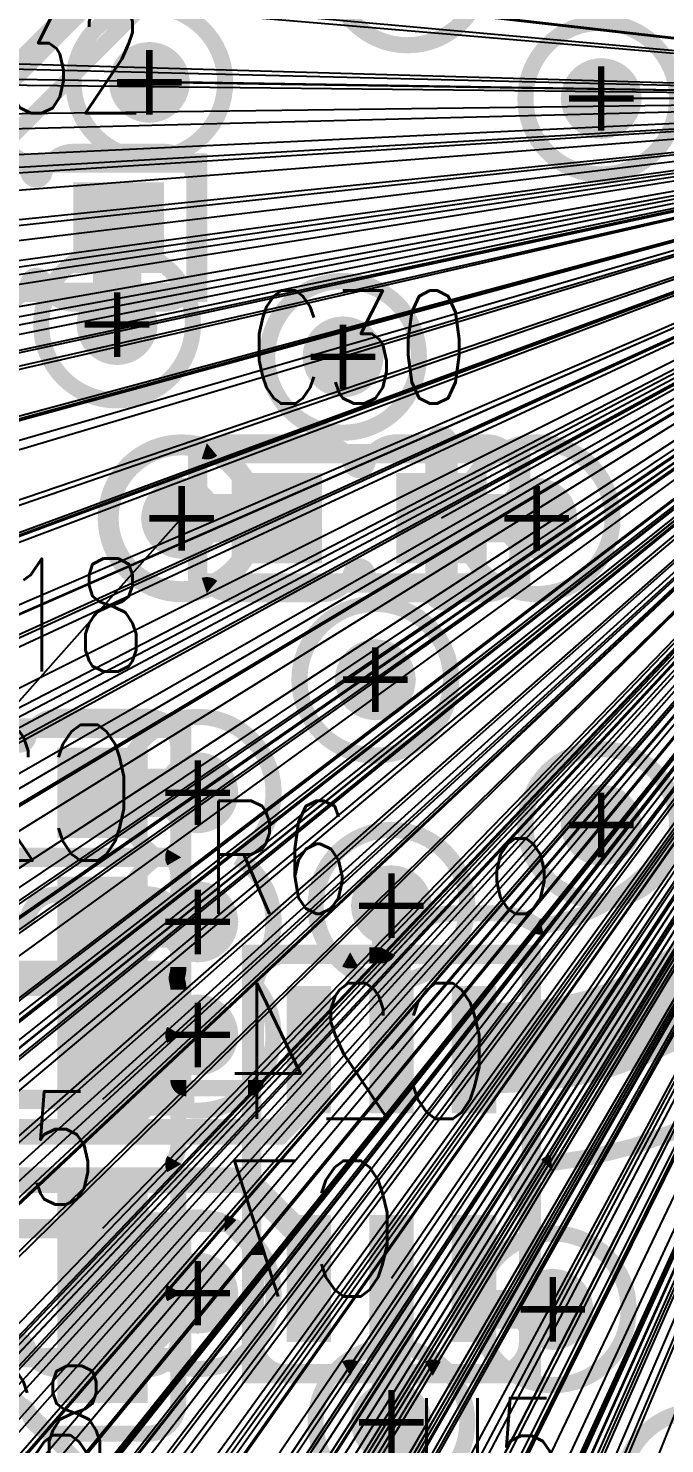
# Model space of a CAD drawing. Extents: x -1.33 to 3.2, y -3.63 to 2.02.
# Drawn here: x -0.0825 to 0.1147, y 1.2384 to 1.6768 of the extents above; entities that cross this region are included whole.
import ezdxf
from ezdxf.enums import TextEntityAlignment as Align

# ---------------------------------------------------------------- set-up
doc = ezdxf.new("R2010")
doc.units = 0
for name, pattern in [('SIG_0', [2, 1, 1]), ('SIG_2', [2, 1, 1]), ('SIG_48', [2, 1, 1]), ('SIG_49', [2, 1, 1]), ('SIG_52', [2, 1, 1]), ('SIG_64', [2, 1, 1])]:
    doc.linetypes.add(name, pattern=pattern)
for name, color, linetype in [('ATTRIBUTE_123', 255, 'CONTINUOUS'), ('DRIL_PLTE_THRU_01', 16, 'CONTINUOUS'), ('DRIL_PLTE_THRU_02', 106, 'CONTINUOUS'), ('DRIL_PLTE_THRU_03', 255, 'CONTINUOUS'), ('DRIL_PLTE_THRU_04', 176, 'CONTINUOUS'), ('DRIL_SYMBOL', 254, 'CONTINUOUS'), ('LINK_00', 254, 'CONTINUOUS'), ('PADS_BOT', 5, 'CONTINUOUS'), ('PADS_INNER', 1, 'CONTINUOUS'), ('PADS_TOP', 1, 'CONTINUOUS'), ('PART_NAME_123', 255, 'CONTINUOUS'), ('PART_NAME_124', 216, 'CONTINUOUS'), ('PART_TOP_2DLINE_123', 255, 'CONTINUOUS'), ('POUR_OUTLINE_04', 5, 'CONTINUOUS'), ('POUR_PADTHERM_01', 1, 'CONTINUOUS'), ('POUR_PADTHERM_04', 5, 'CONTINUOUS'), ('POUR_VIATHERM_01', 1, 'CONTINUOUS'), ('POUR_VIATHERM_02', 112, 'CONTINUOUS'), ('POUR_VIATHERM_03', 222, 'CONTINUOUS'), ('POUR_VIATHERM_04', 5, 'CONTINUOUS'), ('POUR_VOID_01', 1, 'CONTINUOUS'), ('POUR_VOID_02', 112, 'CONTINUOUS'), ('POUR_VOID_03', 222, 'CONTINUOUS'), ('POUR_VOID_04', 5, 'CONTINUOUS'), ('TRACE_01', 1, 'CONTINUOUS'), ('TRACE_04', 5, 'CONTINUOUS'), ('VIAPTS', 34, 'CONTINUOUS')]:
    doc.layers.add(name, color=color, linetype=linetype)
doc.styles.add('W0$005', font='simplex', dxfattribs={"width": 0.75})
doc.styles.add('W0$006', font='simplex', dxfattribs={"width": 0.75})

# ---------------------------------------------------------------- blocks, each defined once
blk = doc.blocks.new('POUR_VOID_704')
at = {"layer": 'POUR_VOID_01', "const_width": 0.005}
blk.add_lwpolyline([(-16.971, -16.271), (-16.971, -16.299, -0.414214), (-16.9805, -16.3085), (-17.0085, -16.3085, -0.331681), (-17.0176, -16.30171, 0.745359), (-17.0224, -16.30171, -0.205913), (-17.02721, -16.30748, 0.342483), (-17.02852, -16.31025, -1.474766), (-17.06887, -16.30368, 0.209821), (-17.06861, -16.30169, -0.071856), (-17.069, -16.299), (-17.069, -16.271, -0.414214), (-17.0595, -16.2615), (-17.0315, -16.2615, -0.331681), (-17.0224, -16.26829, 0.745359), (-17.0176, -16.26829, -0.331681), (-17.0085, -16.2615), (-16.9805, -16.2615, -0.414214)], format="xyb", close=True, dxfattribs=at)
blk = doc.blocks.new('POUR_VOID_702')
at = {"layer": 'POUR_VOID_01', "const_width": 0.005}
blk.add_lwpolyline([(-16.871, -16.361), (-16.871, -16.389, -0.414214), (-16.8805, -16.3985), (-16.9085, -16.3985, -0.331681), (-16.9176, -16.39171, 0.745359), (-16.9224, -16.39171, -0.331681), (-16.9315, -16.3985), (-16.9595, -16.3985, -0.175437), (-16.96558, -16.3963, 0.260532), (-16.96798, -16.39585, -1.391878), (-16.96798, -16.35415, 0.260532), (-16.96558, -16.3537, -0.175437), (-16.9595, -16.3515), (-16.9315, -16.3515, -0.331681), (-16.9224, -16.35829, 0.745359), (-16.9176, -16.35829, -0.331681), (-16.9085, -16.3515), (-16.8805, -16.3515, -0.414214)], format="xyb", close=True, dxfattribs=at)
blk = doc.blocks.new('POUR_VOID_695')
at = {"layer": 'POUR_VOID_01', "const_width": 0.005}
for points in [[(-16.7385, -16.44037, -0.380254), (-16.86039, -16.57472, 0.167196), (-16.86186, -16.57541, -0.102451), (-16.86956, -16.5803, 0.530681), (-16.87052, -16.58433, -0.187738), (-16.86802, -16.59075), (-16.86802, -16.63012, -0.414214), (-16.87752, -16.63962), (-16.8913, -16.63962, -0.129344), (-16.89597, -16.63839, 0.263089), (-16.89844, -16.63839, -0.129344), (-16.90311, -16.63962), (-16.91689, -16.63962, -0.129344), (-16.92156, -16.63839, 0.263089), (-16.92403, -16.63839, -0.129344), (-16.9287, -16.63962), (-16.94248, -16.63962, -0.414214), (-16.95198, -16.63012), (-16.95198, -16.60315, 0.198912), (-16.95271, -16.60138), (-16.95986, -16.59423, 0.198912), (-16.96163, -16.5935), (-16.97459, -16.5935, 0.546479), (-16.97686, -16.59704, -0.107853), (-16.976, -16.601), (-16.976, -16.629, -0.414214), (-16.9855, -16.6385), (-17.0135, -16.6385, -0.331681), (-17.0226, -16.63171, 0.745359), (-17.0274, -16.63171, -0.208676)], [(-17.03296, -16.64153), (-17.00545, -16.66904, -0.198912)], [(-17.0274, -16.44329, 0.745359), (-17.0226, -16.44329, -0.331681), (-17.0135, -16.4365), (-16.9855, -16.4365, -0.414214), (-16.976, -16.446), (-16.976, -16.474, -0.13165), (-16.97727, -16.47875, 0.267944), (-16.97727, -16.48125, -0.13165), (-16.976, -16.486), (-16.976, -16.514, -0.074126), (-16.97641, -16.51677, 0.149072), (-16.97641, -16.51823, -0.074126), (-16.976, -16.521), (-16.976, -16.549, 0.414214), (-16.9735, -16.5515), (-16.95448, -16.5515, 0.414214), (-16.95198, -16.549), (-16.95198, -16.51988, -0.414214), (-16.94248, -16.51038), (-16.9287, -16.51038, -0.129344), (-16.92403, -16.51161, 0.263089), (-16.92156, -16.51161, -0.129344), (-16.91689, -16.51038), (-16.91323, -16.51038, 0.274107), (-16.91104, -16.50908, -0.274105), (-16.8913, -16.49738), (-16.87752, -16.49738, -0.145971), (-16.86519, -16.50106, 0.193367), (-16.86337, -16.50142, 0.357593), (-16.8115, -16.43981, 0.003213)]]:
    blk.add_lwpolyline(points, format="xyb", dxfattribs=at)
blk = doc.blocks.new('POUR_OUTLINE_677')
for name in ['POUR_VOID_695', 'POUR_VOID_704', 'POUR_VOID_702']:
    blk.add_blockref(name, (0, 0))
blk = doc.blocks.new('POUR_VIATHERM_754')
at = {"layer": 'POUR_VIATHERM_01'}
for points in [[(-16.915, -16.4125), (-16.915, -16.4125)], [(-16.9275, -16.425), (-16.9275, -16.425)], [(-16.9025, -16.425), (-16.9025, -16.425)], [(-16.915, -16.4375), (-16.915, -16.4375)]]:
    blk.add_lwpolyline(points, dxfattribs=at)
blk = doc.blocks.new('POUR_VIATHERM_755')
at = {"layer": 'POUR_VIATHERM_01'}
for points in [[(-16.845, -16.4575), (-16.845, -16.4575)], [(-16.8575, -16.47), (-16.8575, -16.47)], [(-16.8325, -16.47), (-16.8325, -16.47)], [(-16.845, -16.4825), (-16.845, -16.4825)]]:
    blk.add_lwpolyline(points, dxfattribs=at)
blk = doc.blocks.new('POUR_VIATHERM_994')
at = {"layer": 'POUR_VIATHERM_01'}
for points in [[(-16.985, -16.2275), (-16.985, -16.2275)], [(-16.9975, -16.24), (-16.9975, -16.24)], [(-16.9725, -16.24), (-16.9725, -16.24)], [(-16.985, -16.2525), (-16.985, -16.2525)]]:
    blk.add_lwpolyline(points, dxfattribs=at)
blk = doc.blocks.new('POUR_VIATHERM_998')
at = {"layer": 'POUR_VIATHERM_01'}
for points in [[(-16.845, -16.2325), (-16.845, -16.2325)], [(-16.8575, -16.245), (-16.8575, -16.245)], [(-16.8325, -16.245), (-16.8325, -16.245)], [(-16.845, -16.2575), (-16.845, -16.2575)]]:
    blk.add_lwpolyline(points, dxfattribs=at)
blk = doc.blocks.new('POUR_VIATHERM_999')
at = {"layer": 'POUR_VIATHERM_01'}
for points in [[(-16.925, -16.3125), (-16.925, -16.3125)], [(-16.9375, -16.325), (-16.9375, -16.325)], [(-16.9125, -16.325), (-16.9125, -16.325)], [(-16.925, -16.3375), (-16.925, -16.3375)]]:
    blk.add_lwpolyline(points, dxfattribs=at)
blk = doc.blocks.new('POUR_PADTHERM_1077')
at = {"layer": 'POUR_PADTHERM_01', "const_width": 0.005}
for points in [[(-16.897, -16.3515), (-16.897, -16.361, 1), (-16.892, -16.361), (-16.892, -16.3515, 1), (-16.897, -16.3515)], [(-16.871, -16.3725), (-16.8945, -16.3725, 1), (-16.8945, -16.3775), (-16.871, -16.3775, 1), (-16.871, -16.3725)], [(-16.892, -16.3985), (-16.892, -16.389, 1), (-16.897, -16.389), (-16.897, -16.3985, 1), (-16.892, -16.3985)]]:
    blk.add_lwpolyline(points, format="xyb", dxfattribs=at)
blk = doc.blocks.new('POUR_VIATHERM_1078')
at = {"layer": 'POUR_VIATHERM_01'}
for points in [[(-16.865, -16.3625), (-16.865, -16.3625)], [(-16.8525, -16.375), (-16.8525, -16.375)], [(-16.865, -16.3875), (-16.865, -16.3875)]]:
    blk.add_lwpolyline(points, dxfattribs=at)
blk = doc.blocks.new('POUR_VIATHERM_1082')
at = {"layer": 'POUR_VIATHERM_01'}
for points in [[(-16.97, -16.4475), (-16.97, -16.4475)], [(-16.9575, -16.46), (-16.9575, -16.46)], [(-16.97, -16.4725), (-16.97, -16.4725)]]:
    blk.add_lwpolyline(points, dxfattribs=at)
blk = doc.blocks.new('POUR_VIATHERM_1084')
at = {"layer": 'POUR_VIATHERM_01'}
for points in [[(-16.97, -16.6025), (-16.97, -16.6025)], [(-16.9575, -16.615), (-16.9575, -16.615)], [(-16.97, -16.6275), (-16.97, -16.6275)]]:
    blk.add_lwpolyline(points, dxfattribs=at)
blk = doc.blocks.new('POUR_VIATHERM_1085')
at = {"layer": 'POUR_VIATHERM_01'}
for points in [[(-16.97, -16.4875), (-16.97, -16.4875)], [(-16.9575, -16.5), (-16.9575, -16.5)], [(-16.97, -16.5125), (-16.97, -16.5125)]]:
    blk.add_lwpolyline(points, dxfattribs=at)
blk = doc.blocks.new('POUR_VIATHERM_1086')
at = {"layer": 'POUR_VIATHERM_01'}
for points in [[(-16.97, -16.5225), (-16.97, -16.5225)], [(-16.9575, -16.535), (-16.9575, -16.535)], [(-16.97, -16.5475), (-16.97, -16.5475)]]:
    blk.add_lwpolyline(points, dxfattribs=at)
blk = doc.blocks.new('POUR_VIATHERM_1089')
at = {"layer": 'POUR_VIATHERM_01'}
for points in [[(-16.86, -16.6075), (-16.86, -16.6075)], [(-16.8475, -16.62), (-16.8475, -16.62)], [(-16.86, -16.6325), (-16.86, -16.6325)]]:
    blk.add_lwpolyline(points, dxfattribs=at)
blk = doc.blocks.new('POUR_PADTHERM_1090')
at = {"layer": 'POUR_PADTHERM_01', "const_width": 0.005}
blk.add_lwpolyline([(-16.9075, -16.63962), (-16.9075, -16.62323, 1), (-16.9125, -16.62323), (-16.9125, -16.63962, 1), (-16.9075, -16.63962)], format="xyb", dxfattribs=at)
blk = doc.blocks.new('POUR_VIATHERM_1091')
at = {"layer": 'POUR_VIATHERM_01'}
for points in [[(-16.91, -16.6425), (-16.91, -16.6425)], [(-16.9225, -16.655), (-16.9225, -16.655)], [(-16.8975, -16.655), (-16.8975, -16.655)], [(-16.91, -16.6675), (-16.91, -16.6675)]]:
    blk.add_lwpolyline(points, dxfattribs=at)
blk = doc.blocks.new('POUR_PADTHERM_1092')
at = {"layer": 'POUR_PADTHERM_01', "const_width": 0.005}
blk.add_lwpolyline([(-16.9125, -16.51038), (-16.9125, -16.52677, 1), (-16.9075, -16.52677), (-16.9075, -16.51038, 1), (-16.9125, -16.51038)], format="xyb", dxfattribs=at)
blk = doc.blocks.new('POUR_VIATHERM_1093')
at = {"layer": 'POUR_VIATHERM_01'}
for points in [[(-16.91, -16.4825), (-16.91, -16.4825)], [(-16.9225, -16.495), (-16.9225, -16.495)], [(-16.8975, -16.495), (-16.8975, -16.495)], [(-16.91, -16.5075), (-16.91, -16.5075)]]:
    blk.add_lwpolyline(points, dxfattribs=at)
blk = doc.blocks.new('POUR_VIATHERM_1097')
at = {"layer": 'POUR_VIATHERM_01'}
for points in [[(-17.0075, -16.315), (-17.0075, -16.315)], [(-16.9825, -16.315), (-16.9825, -16.315)], [(-16.995, -16.3275), (-16.995, -16.3275)]]:
    blk.add_lwpolyline(points, dxfattribs=at)
blk = doc.blocks.new('POUR_HEADER_0')
for name in ['POUR_OUTLINE_677', 'POUR_VIATHERM_994', 'POUR_VIATHERM_998', 'POUR_VIATHERM_1097', 'POUR_VIATHERM_999', 'POUR_PADTHERM_1077', 'POUR_VIATHERM_1078', 'POUR_VIATHERM_754', 'POUR_VIATHERM_1082', 'POUR_VIATHERM_755', 'POUR_VIATHERM_1093', 'POUR_VIATHERM_1085', 'POUR_PADTHERM_1092', 'POUR_VIATHERM_1086', 'POUR_VIATHERM_1084', 'POUR_VIATHERM_1089', 'POUR_PADTHERM_1090', 'POUR_VIATHERM_1091']:
    blk.add_blockref(name, (18, 18))
blk = doc.blocks.new('POUR_OUTLINE_60')
at = {"layer": 'POUR_OUTLINE_04', "const_width": 0.005}
blk.add_lwpolyline([(-17.02186, -16.18777, 0.668179), (-17.02363, -16.1835), (-17.04837, -16.1835, 0.198912), (-17.05014, -16.18423), (-17.19045, -16.32455, -0.198912), (-17.2, -16.3285), (-17.30337, -16.3285, 0.198912), (-17.30514, -16.32923), (-17.39814, -16.42223, 0.668179), (-17.39637, -16.4265), (-17.26163, -16.4265, 0.198912), (-17.25986, -16.42577)], format="xyb", close=True, dxfattribs=at)
blk = doc.blocks.new('POUR_VOID_28')
at = {"layer": 'POUR_VOID_04', "const_width": 0.005}
blk.add_lwpolyline([(-16.997, -16.375, 1), (-16.953, -16.375, 1)], format="xyb", close=True, dxfattribs=at)
blk = doc.blocks.new('POUR_VOID_27')
at = {"layer": 'POUR_VOID_04', "const_width": 0.005}
blk.add_lwpolyline([(-16.976, -16.501), (-16.976, -16.529, -0.13165), (-16.97727, -16.53375, 0.267944), (-16.97727, -16.53625, -0.13165), (-16.976, -16.541), (-16.976, -16.569, -0.13165), (-16.97727, -16.57375, 0.267944), (-16.97727, -16.57625, -0.13165), (-16.976, -16.581), (-16.976, -16.609, -0.13165), (-16.97727, -16.61375, 0.267944), (-16.97727, -16.61625, -0.13165), (-16.976, -16.621), (-16.976, -16.649, -0.414214), (-16.9855, -16.6585), (-17.0135, -16.6585, -0.331681), (-17.0226, -16.65171, 0.745359), (-17.0274, -16.65171, -0.331681), (-17.0365, -16.6585), (-17.0645, -16.6585, -0.414214), (-17.074, -16.649), (-17.074, -16.64608, 0.198912), (-17.07473, -16.64431), (-17.08138, -16.63766, 0.218659), (-17.08334, -16.63694, -1.078704), (-17.08334, -16.59306, 0.218659), (-17.08138, -16.59234), (-17.07473, -16.58569, 0.198912), (-17.074, -16.58392), (-17.074, -16.581, -0.13165), (-17.07273, -16.57625, 0.267944), (-17.07273, -16.57375, -0.13165), (-17.074, -16.569), (-17.074, -16.56108, 0.198912), (-17.07473, -16.55931), (-17.07709, -16.55695, 0.265683), (-17.07949, -16.5563, -1.291875), (-17.07949, -16.5137, 0.265683), (-17.07709, -16.51305), (-17.07473, -16.51069, 0.198912), (-17.074, -16.50892), (-17.074, -16.50798, 0.52223), (-17.07737, -16.50563, -3.712306), (-17.06329, -16.48859, 0.463102), (-17.06083, -16.4915), (-17.0365, -16.4915, -0.331681), (-17.0274, -16.49829, 0.745359), (-17.0226, -16.49829, -0.331681), (-17.0135, -16.4915), (-16.9855, -16.4915, -0.414214)], format="xyb", close=True, dxfattribs=at)
blk = doc.blocks.new('POUR_VOID_12')
at = {"layer": 'POUR_VOID_04', "const_width": 0.005}
blk.add_lwpolyline([(-16.94514, -16.17423), (-17.06178, -16.29087, 0.832548)], format="xyb", dxfattribs=at)
blk = doc.blocks.new('POUR_OUTLINE_4')
for name in ['POUR_VOID_12', 'POUR_VOID_28', 'POUR_VOID_27']:
    blk.add_blockref(name, (0, 0))
blk = doc.blocks.new('POUR_VIATHERM_82')
at = {"layer": 'POUR_VIATHERM_04'}
for points in [[(-16.915, -16.4125), (-16.915, -16.4125)], [(-16.9275, -16.425), (-16.9275, -16.425)], [(-16.9025, -16.425), (-16.9025, -16.425)], [(-16.915, -16.4375), (-16.915, -16.4375)]]:
    blk.add_lwpolyline(points, dxfattribs=at)
blk = doc.blocks.new('POUR_VIATHERM_83')
at = {"layer": 'POUR_VIATHERM_04'}
for points in [[(-16.845, -16.4575), (-16.845, -16.4575)], [(-16.8575, -16.47), (-16.8575, -16.47)], [(-16.8325, -16.47), (-16.8325, -16.47)], [(-16.845, -16.4825), (-16.845, -16.4825)]]:
    blk.add_lwpolyline(points, dxfattribs=at)
blk = doc.blocks.new('POUR_VIATHERM_278')
at = {"layer": 'POUR_VIATHERM_04'}
for points in [[(-16.985, -16.2275), (-16.985, -16.2275)], [(-16.9975, -16.24), (-16.9975, -16.24)], [(-16.9725, -16.24), (-16.9725, -16.24)], [(-16.985, -16.2525), (-16.985, -16.2525)]]:
    blk.add_lwpolyline(points, dxfattribs=at)
blk = doc.blocks.new('POUR_VIATHERM_282')
at = {"layer": 'POUR_VIATHERM_04'}
for points in [[(-16.845, -16.2325), (-16.845, -16.2325)], [(-16.8575, -16.245), (-16.8575, -16.245)], [(-16.8325, -16.245), (-16.8325, -16.245)], [(-16.845, -16.2575), (-16.845, -16.2575)]]:
    blk.add_lwpolyline(points, dxfattribs=at)
blk = doc.blocks.new('POUR_VIATHERM_283')
at = {"layer": 'POUR_VIATHERM_04'}
for points in [[(-16.925, -16.3125), (-16.925, -16.3125)], [(-16.9375, -16.325), (-16.9375, -16.325)], [(-16.9125, -16.325), (-16.9125, -16.325)], [(-16.925, -16.3375), (-16.925, -16.3375)]]:
    blk.add_lwpolyline(points, dxfattribs=at)
blk = doc.blocks.new('POUR_VIATHERM_364')
at = {"layer": 'POUR_VIATHERM_04'}
for points in [[(-16.865, -16.3625), (-16.865, -16.3625)], [(-16.8775, -16.375), (-16.8775, -16.375)], [(-16.8525, -16.375), (-16.8525, -16.375)], [(-16.865, -16.3875), (-16.865, -16.3875)]]:
    blk.add_lwpolyline(points, dxfattribs=at)
blk = doc.blocks.new('POUR_VIATHERM_367')
at = {"layer": 'POUR_VIATHERM_04'}
for points in [[(-16.97, -16.4475), (-16.97, -16.4475)], [(-16.9825, -16.46), (-16.9825, -16.46)], [(-16.9575, -16.46), (-16.9575, -16.46)], [(-16.97, -16.4725), (-16.97, -16.4725)]]:
    blk.add_lwpolyline(points, dxfattribs=at)
blk = doc.blocks.new('POUR_VIATHERM_370')
at = {"layer": 'POUR_VIATHERM_04'}
for points in [[(-16.97, -16.6025), (-16.97, -16.6025)], [(-16.9575, -16.615), (-16.9575, -16.615)], [(-16.97, -16.6275), (-16.97, -16.6275)]]:
    blk.add_lwpolyline(points, dxfattribs=at)
blk = doc.blocks.new('POUR_PADTHERM_371')
at = {"layer": 'POUR_PADTHERM_04', "const_width": 0.005}
blk.add_lwpolyline([(-16.976, -16.5925), (-16.9995, -16.5925, 1), (-16.9995, -16.5975), (-16.976, -16.5975, 1), (-16.976, -16.5925)], format="xyb", dxfattribs=at)
blk = doc.blocks.new('POUR_VIATHERM_372')
at = {"layer": 'POUR_VIATHERM_04'}
for points in [[(-16.97, -16.4875), (-16.97, -16.4875)], [(-16.9575, -16.5), (-16.9575, -16.5)], [(-16.97, -16.5125), (-16.97, -16.5125)]]:
    blk.add_lwpolyline(points, dxfattribs=at)
blk = doc.blocks.new('POUR_VIATHERM_373')
at = {"layer": 'POUR_VIATHERM_04'}
for points in [[(-16.97, -16.5225), (-16.97, -16.5225)], [(-16.9575, -16.535), (-16.9575, -16.535)], [(-16.97, -16.5475), (-16.97, -16.5475)]]:
    blk.add_lwpolyline(points, dxfattribs=at)
blk = doc.blocks.new('POUR_PADTHERM_374')
at = {"layer": 'POUR_PADTHERM_04', "const_width": 0.005}
blk.add_lwpolyline([(-16.976, -16.5525), (-16.9995, -16.5525, 1), (-16.9995, -16.5575), (-16.976, -16.5575, 1), (-16.976, -16.5525)], format="xyb", dxfattribs=at)
blk = doc.blocks.new('POUR_VIATHERM_379')
at = {"layer": 'POUR_VIATHERM_04'}
for points in [[(-16.86, -16.6075), (-16.86, -16.6075)], [(-16.8725, -16.62), (-16.8725, -16.62)], [(-16.8475, -16.62), (-16.8475, -16.62)], [(-16.86, -16.6325), (-16.86, -16.6325)]]:
    blk.add_lwpolyline(points, dxfattribs=at)
blk = doc.blocks.new('POUR_VIATHERM_380')
at = {"layer": 'POUR_VIATHERM_04'}
for points in [[(-16.91, -16.6425), (-16.91, -16.6425)], [(-16.9225, -16.655), (-16.9225, -16.655)], [(-16.8975, -16.655), (-16.8975, -16.655)], [(-16.91, -16.6675), (-16.91, -16.6675)]]:
    blk.add_lwpolyline(points, dxfattribs=at)
blk = doc.blocks.new('POUR_VIATHERM_381')
at = {"layer": 'POUR_VIATHERM_04'}
for points in [[(-16.91, -16.4825), (-16.91, -16.4825)], [(-16.9225, -16.495), (-16.9225, -16.495)], [(-16.8975, -16.495), (-16.8975, -16.495)], [(-16.91, -16.5075), (-16.91, -16.5075)]]:
    blk.add_lwpolyline(points, dxfattribs=at)
blk = doc.blocks.new('POUR_VIATHERM_385')
at = {"layer": 'POUR_VIATHERM_04'}
for points in [[(-16.995, -16.3025), (-16.995, -16.3025)], [(-17.0075, -16.315), (-17.0075, -16.315)], [(-16.9825, -16.315), (-16.9825, -16.315)], [(-16.995, -16.3275), (-16.995, -16.3275)]]:
    blk.add_lwpolyline(points, dxfattribs=at)
blk = doc.blocks.new('POUR_HEADER_1')
for name in ['POUR_OUTLINE_4', 'POUR_OUTLINE_60', 'POUR_VIATHERM_278', 'POUR_VIATHERM_282', 'POUR_VIATHERM_385', 'POUR_VIATHERM_283', 'POUR_VIATHERM_364', 'POUR_VIATHERM_82', 'POUR_VIATHERM_367', 'POUR_VIATHERM_83', 'POUR_VIATHERM_381', 'POUR_VIATHERM_372', 'POUR_VIATHERM_373', 'POUR_PADTHERM_374', 'POUR_PADTHERM_371', 'POUR_VIATHERM_370', 'POUR_VIATHERM_379', 'POUR_VIATHERM_380']:
    blk.add_blockref(name, (18, 18))
blk = doc.blocks.new('POUR_VOID_1964')
at = {"layer": 'POUR_VOID_02', "const_width": 0.005}
blk.add_lwpolyline([(-16.9985, -16.375, 1), (-16.9515, -16.375, 1)], format="xyb", close=True, dxfattribs=at)
blk = doc.blocks.new('POUR_OUTLINE_1921')
blk.add_blockref('POUR_VOID_1964', (0, 0))
blk = doc.blocks.new('POUR_VIATHERM_2019')
at = {"layer": 'POUR_VIATHERM_02'}
for points in [[(-16.915, -16.4125), (-16.915, -16.4125)], [(-16.9275, -16.425), (-16.9275, -16.425)], [(-16.9025, -16.425), (-16.9025, -16.425)], [(-16.915, -16.4375), (-16.915, -16.4375)]]:
    blk.add_lwpolyline(points, dxfattribs=at)
blk = doc.blocks.new('POUR_VIATHERM_2020')
at = {"layer": 'POUR_VIATHERM_02'}
for points in [[(-16.845, -16.4575), (-16.845, -16.4575)], [(-16.8575, -16.47), (-16.8575, -16.47)], [(-16.8325, -16.47), (-16.8325, -16.47)], [(-16.845, -16.4825), (-16.845, -16.4825)]]:
    blk.add_lwpolyline(points, dxfattribs=at)
blk = doc.blocks.new('POUR_VIATHERM_2219')
at = {"layer": 'POUR_VIATHERM_02'}
for points in [[(-16.985, -16.2275), (-16.985, -16.2275)], [(-16.9975, -16.24), (-16.9975, -16.24)], [(-16.9725, -16.24), (-16.9725, -16.24)], [(-16.985, -16.2525), (-16.985, -16.2525)]]:
    blk.add_lwpolyline(points, dxfattribs=at)
blk = doc.blocks.new('POUR_VIATHERM_2223')
at = {"layer": 'POUR_VIATHERM_02'}
for points in [[(-16.845, -16.2325), (-16.845, -16.2325)], [(-16.8575, -16.245), (-16.8575, -16.245)], [(-16.8325, -16.245), (-16.8325, -16.245)], [(-16.845, -16.2575), (-16.845, -16.2575)]]:
    blk.add_lwpolyline(points, dxfattribs=at)
blk = doc.blocks.new('POUR_VIATHERM_2224')
at = {"layer": 'POUR_VIATHERM_02'}
for points in [[(-16.925, -16.3125), (-16.925, -16.3125)], [(-16.9375, -16.325), (-16.9375, -16.325)], [(-16.9125, -16.325), (-16.9125, -16.325)], [(-16.925, -16.3375), (-16.925, -16.3375)]]:
    blk.add_lwpolyline(points, dxfattribs=at)
blk = doc.blocks.new('POUR_VIATHERM_2305')
at = {"layer": 'POUR_VIATHERM_02'}
for points in [[(-16.865, -16.3625), (-16.865, -16.3625)], [(-16.8775, -16.375), (-16.8775, -16.375)], [(-16.8525, -16.375), (-16.8525, -16.375)], [(-16.865, -16.3875), (-16.865, -16.3875)]]:
    blk.add_lwpolyline(points, dxfattribs=at)
blk = doc.blocks.new('POUR_VIATHERM_2308')
at = {"layer": 'POUR_VIATHERM_02'}
for points in [[(-16.97, -16.4475), (-16.97, -16.4475)], [(-16.9825, -16.46), (-16.9825, -16.46)], [(-16.9575, -16.46), (-16.9575, -16.46)], [(-16.97, -16.4725), (-16.97, -16.4725)]]:
    blk.add_lwpolyline(points, dxfattribs=at)
blk = doc.blocks.new('POUR_VIATHERM_2311')
at = {"layer": 'POUR_VIATHERM_02'}
for points in [[(-16.97, -16.6025), (-16.97, -16.6025)], [(-16.9825, -16.615), (-16.9825, -16.615)], [(-16.9575, -16.615), (-16.9575, -16.615)], [(-16.97, -16.6275), (-16.97, -16.6275)]]:
    blk.add_lwpolyline(points, dxfattribs=at)
blk = doc.blocks.new('POUR_VIATHERM_2312')
at = {"layer": 'POUR_VIATHERM_02'}
for points in [[(-16.97, -16.4875), (-16.97, -16.4875)], [(-16.9825, -16.5), (-16.9825, -16.5)], [(-16.9575, -16.5), (-16.9575, -16.5)], [(-16.97, -16.5125), (-16.97, -16.5125)]]:
    blk.add_lwpolyline(points, dxfattribs=at)
blk = doc.blocks.new('POUR_VIATHERM_2313')
at = {"layer": 'POUR_VIATHERM_02'}
for points in [[(-16.97, -16.5225), (-16.97, -16.5225)], [(-16.9825, -16.535), (-16.9825, -16.535)], [(-16.9575, -16.535), (-16.9575, -16.535)], [(-16.97, -16.5475), (-16.97, -16.5475)]]:
    blk.add_lwpolyline(points, dxfattribs=at)
blk = doc.blocks.new('POUR_VIATHERM_2318')
at = {"layer": 'POUR_VIATHERM_02'}
for points in [[(-16.86, -16.6075), (-16.86, -16.6075)], [(-16.8725, -16.62), (-16.8725, -16.62)], [(-16.8475, -16.62), (-16.8475, -16.62)], [(-16.86, -16.6325), (-16.86, -16.6325)]]:
    blk.add_lwpolyline(points, dxfattribs=at)
blk = doc.blocks.new('POUR_VIATHERM_2319')
at = {"layer": 'POUR_VIATHERM_02'}
for points in [[(-16.91, -16.6425), (-16.91, -16.6425)], [(-16.9225, -16.655), (-16.9225, -16.655)], [(-16.8975, -16.655), (-16.8975, -16.655)], [(-16.91, -16.6675), (-16.91, -16.6675)]]:
    blk.add_lwpolyline(points, dxfattribs=at)
blk = doc.blocks.new('POUR_VIATHERM_2320')
at = {"layer": 'POUR_VIATHERM_02'}
for points in [[(-16.91, -16.4825), (-16.91, -16.4825)], [(-16.9225, -16.495), (-16.9225, -16.495)], [(-16.8975, -16.495), (-16.8975, -16.495)], [(-16.91, -16.5075), (-16.91, -16.5075)]]:
    blk.add_lwpolyline(points, dxfattribs=at)
blk = doc.blocks.new('POUR_VIATHERM_2324')
at = {"layer": 'POUR_VIATHERM_02'}
for points in [[(-16.995, -16.3025), (-16.995, -16.3025)], [(-17.0075, -16.315), (-17.0075, -16.315)], [(-16.9825, -16.315), (-16.9825, -16.315)], [(-16.995, -16.3275), (-16.995, -16.3275)]]:
    blk.add_lwpolyline(points, dxfattribs=at)
blk = doc.blocks.new('POUR_HEADER_2')
for name in ['POUR_OUTLINE_1921', 'POUR_VIATHERM_2219', 'POUR_VIATHERM_2223', 'POUR_VIATHERM_2324', 'POUR_VIATHERM_2224', 'POUR_VIATHERM_2305', 'POUR_VIATHERM_2019', 'POUR_VIATHERM_2308', 'POUR_VIATHERM_2020', 'POUR_VIATHERM_2320', 'POUR_VIATHERM_2312', 'POUR_VIATHERM_2313', 'POUR_VIATHERM_2311', 'POUR_VIATHERM_2318', 'POUR_VIATHERM_2319']:
    blk.add_blockref(name, (18, 18))
blk = doc.blocks.new('POUR_VOID_1722')
at = {"layer": 'POUR_VOID_03', "const_width": 0.005}
blk.add_lwpolyline([(-17.0085, -16.24, 1), (-16.9615, -16.24, 1)], format="xyb", close=True, dxfattribs=at)
blk = doc.blocks.new('POUR_VOID_1721')
at = {"layer": 'POUR_VOID_03', "const_width": 0.005}
blk.add_lwpolyline([(-17.0185, -16.315, 1), (-16.9715, -16.315, 1)], format="xyb", close=True, dxfattribs=at)
blk = doc.blocks.new('POUR_VOID_1708')
at = {"layer": 'POUR_VOID_03', "const_width": 0.005}
blk.add_lwpolyline([(-16.9285, -16.205, 1), (-16.8815, -16.205, 1)], format="xyb", close=True, dxfattribs=at)
blk = doc.blocks.new('POUR_VOID_1707')
at = {"layer": 'POUR_VOID_03', "const_width": 0.005}
blk.add_lwpolyline([(-16.9485, -16.325, 1), (-16.9015, -16.325, 1)], format="xyb", close=True, dxfattribs=at)
blk = doc.blocks.new('POUR_VOID_1706')
at = {"layer": 'POUR_VOID_03', "const_width": 0.005}
blk.add_lwpolyline([(-16.98234, -16.48, -3.525319), (-16.95766, -16.48, -0.501078), (-16.95432, -16.5175, -2.614026), (-16.98568, -16.5175, -0.501078)], format="xyb", close=True, dxfattribs=at)
blk = doc.blocks.new('POUR_VOID_1705')
at = {"layer": 'POUR_VOID_03', "const_width": 0.005}
blk.add_lwpolyline([(-16.9935, -16.615, 1), (-16.9465, -16.615, 1)], format="xyb", close=True, dxfattribs=at)
blk = doc.blocks.new('POUR_VOID_1703')
at = {"layer": 'POUR_VOID_03', "const_width": 0.005}
blk.add_lwpolyline([(-16.9385, -16.425, 1), (-16.8915, -16.425, 1)], format="xyb", close=True, dxfattribs=at)
blk = doc.blocks.new('POUR_VOID_1699')
at = {"layer": 'POUR_VOID_03', "const_width": 0.005}
blk.add_lwpolyline([(-16.8685, -16.245, 1), (-16.8215, -16.245, 1)], format="xyb", close=True, dxfattribs=at)
blk = doc.blocks.new('POUR_VOID_1698')
at = {"layer": 'POUR_VOID_03', "const_width": 0.005}
blk.add_lwpolyline([(-16.8885, -16.375, 1), (-16.8415, -16.375, 1)], format="xyb", close=True, dxfattribs=at)
blk = doc.blocks.new('POUR_VOID_1697')
at = {"layer": 'POUR_VOID_03', "const_width": 0.005}
blk.add_lwpolyline([(-16.9335, -16.495, 1), (-16.8865, -16.495, 1)], format="xyb", close=True, dxfattribs=at)
blk = doc.blocks.new('POUR_VOID_1696')
at = {"layer": 'POUR_VOID_03', "const_width": 0.005}
blk.add_lwpolyline([(-16.9335, -16.655, 1), (-16.8865, -16.655, 1)], format="xyb", close=True, dxfattribs=at)
blk = doc.blocks.new('POUR_VOID_1688')
at = {"layer": 'POUR_VOID_03', "const_width": 0.005}
blk.add_lwpolyline([(-16.8685, -16.47, 1), (-16.8215, -16.47, 1)], format="xyb", close=True, dxfattribs=at)
blk = doc.blocks.new('POUR_VOID_1687')
at = {"layer": 'POUR_VOID_03', "const_width": 0.005}
blk.add_lwpolyline([(-16.8835, -16.62, 1), (-16.8365, -16.62, 1)], format="xyb", close=True, dxfattribs=at)
blk = doc.blocks.new('POUR_VOID_1684')
at = {"layer": 'POUR_VOID_03', "const_width": 0.005}
blk.add_lwpolyline([(-16.8385, -16.675, 1), (-16.7915, -16.675, 1)], format="xyb", close=True, dxfattribs=at)
blk = doc.blocks.new('POUR_OUTLINE_1392')
for name in ['POUR_VOID_1708', 'POUR_VOID_1722', 'POUR_VOID_1699', 'POUR_VOID_1721', 'POUR_VOID_1707', 'POUR_VOID_1698', 'POUR_VOID_1703', 'POUR_VOID_1706', 'POUR_VOID_1688', 'POUR_VOID_1697', 'POUR_VOID_1705', 'POUR_VOID_1687', 'POUR_VOID_1696', 'POUR_VOID_1684']:
    blk.add_blockref(name, (0, 0))
blk = doc.blocks.new('POUR_VIATHERM_1918')
at = {"layer": 'POUR_VIATHERM_03'}
for points in [[(-16.975, -16.3625), (-16.975, -16.3625)], [(-16.9875, -16.375), (-16.9875, -16.375)], [(-16.9625, -16.375), (-16.9625, -16.375)], [(-16.975, -16.3875), (-16.975, -16.3875)]]:
    blk.add_lwpolyline(points, dxfattribs=at)
blk = doc.blocks.new('POUR_HEADER_3')
for name in ['POUR_OUTLINE_1392', 'POUR_VIATHERM_1918']:
    blk.add_blockref(name, (18, 15.915))
blk = doc.blocks.new('SMOOTH_0$006')
at = {"const_width": 0.003}
blk.add_lwpolyline([(-0.0015, 0, 1), (0.0015, 0, 1)], format="xyb", close=True, dxfattribs=at)
blk = doc.blocks.new('PART_BODY_TOP_24')
at = {"layer": 'PART_TOP_2DLINE_123', "const_width": 0.006}
blk.add_lwpolyline([(-0.05, -0.02), (0.05, -0.02), (0.05, 0.02), (-0.05, 0.02)], close=True, dxfattribs=at)
at = {"layer": 'PART_TOP_2DLINE_123'}
for p in [(-0.05, 0.02), (0.05, 0.02), (-0.05, -0.02), (0.05, -0.02)]:
    blk.add_blockref('SMOOTH_0$006', p, dxfattribs=at)
blk = doc.blocks.new('DRIL_HOLE_0')
blk.add_lwpolyline([(0, 0, 1), (0, 0, 1)], format="xyb", close=True)
blk = doc.blocks.new('PAD_10')
blk.add_lwpolyline([(0, 0, 1), (0, 0, 1)], format="xyb", close=True)
blk = doc.blocks.new('PAD_12')
at = {"const_width": 0.028}
blk.add_lwpolyline([(-0.014, 0), (0.014, 0)], dxfattribs=at)
blk = doc.blocks.new('STK_TOP_8')
at = {"layer": 'DRIL_PLTE_THRU_01'}
blk.add_blockref('DRIL_HOLE_0', (0, 0), dxfattribs=at)
at = {"layer": 'DRIL_PLTE_THRU_02'}
blk.add_blockref('DRIL_HOLE_0', (0, 0), dxfattribs=at)
at = {"layer": 'DRIL_PLTE_THRU_03'}
blk.add_blockref('DRIL_HOLE_0', (0, 0), dxfattribs=at)
at = {"layer": 'DRIL_PLTE_THRU_04'}
blk.add_blockref('DRIL_HOLE_0', (0, 0), dxfattribs=at)
at = {"layer": 'PADS_BOT'}
blk.add_blockref('PAD_10', (0, 0), dxfattribs=at)
at = {"layer": 'PADS_INNER'}
blk.add_blockref('PAD_10', (0, 0), dxfattribs=at)
at = {"layer": 'PADS_TOP'}
blk.add_blockref('PAD_12', (0, 0), dxfattribs=at)
blk = doc.blocks.new('SYM_TOP_6')
for name, p in [('PART_BODY_TOP_24', (0, 0)), ('STK_TOP_8', (-0.0255, 0)), ('STK_TOP_8', (0.0255, 0))]:
    blk.add_blockref(name, p)
blk = doc.blocks.new('PART_TOP_15')
blk.add_blockref('SYM_TOP_6', (0, 0))
at = {"layer": 'PART_NAME_123', "style": 'W0$005', "width": 0.75}
blk.add_text('C18', height=0.035, dxfattribs=at).set_placement((0.005, 0.055), align=Align.MIDDLE_CENTER)
blk = doc.blocks.new('STK_BOT_8')
at = {"layer": 'DRIL_PLTE_THRU_01'}
blk.add_blockref('DRIL_HOLE_0', (0, 0), dxfattribs=at)
at = {"layer": 'DRIL_PLTE_THRU_02'}
blk.add_blockref('DRIL_HOLE_0', (0, 0), dxfattribs=at)
at = {"layer": 'DRIL_PLTE_THRU_03'}
blk.add_blockref('DRIL_HOLE_0', (0, 0), dxfattribs=at)
at = {"layer": 'DRIL_PLTE_THRU_04'}
blk.add_blockref('DRIL_HOLE_0', (0, 0), dxfattribs=at)
at = {"layer": 'PADS_BOT'}
blk.add_blockref('PAD_12', (0, 0), dxfattribs=at)
at = {"layer": 'PADS_INNER'}
blk.add_blockref('PAD_10', (0, 0), dxfattribs=at)
at = {"layer": 'PADS_TOP'}
blk.add_blockref('PAD_10', (0, 0), dxfattribs=at)
blk = doc.blocks.new('SYM_BOT_6')
for p in [(-0.0255, 0), (0.0255, 0)]:
    blk.add_blockref('STK_BOT_8', p)
blk = doc.blocks.new('PART_BOT_21')
blk.add_blockref('SYM_BOT_6', (0, 0))
at = {"layer": 'PART_NAME_124', "style": 'W0$006', "width": 0.75}
blk.add_text('C23', height=0.042, rotation=180, dxfattribs=at).set_placement((-0.005, -0.055), align=Align.MIDDLE_CENTER)
blk = doc.blocks.new('PART_BOT_22')
blk.add_blockref('SYM_BOT_6', (0, 0))
at = {"layer": 'PART_NAME_124', "style": 'W0$006', "width": 0.75}
blk.add_text('C24', height=0.042, rotation=180, dxfattribs=at).set_placement((0.105, -0.015), align=Align.MIDDLE_CENTER)
blk = doc.blocks.new('PART_TOP_23')
blk.add_blockref('SYM_TOP_6', (0, 0))
at = {"layer": 'PART_NAME_123', "style": 'W0$005', "width": 0.75}
blk.add_text('C25', height=0.035, dxfattribs=at).set_placement((-0.01, -0.035), align=Align.MIDDLE_CENTER)
blk = doc.blocks.new('PART_TOP_29')
blk.add_blockref('SYM_TOP_6', (0, 0))
at = {"layer": 'PART_NAME_123', "style": 'W0$005', "width": 0.75}
blk.add_text('C30', height=0.035, dxfattribs=at).set_placement((0, 0.053), align=Align.MIDDLE_CENTER)
blk = doc.blocks.new('PART_TOP_31')
blk.add_blockref('SYM_TOP_6', (0, 0))
at = {"layer": 'PART_NAME_123', "style": 'W0$005', "width": 0.75}
blk.add_text('C32', height=0.035, dxfattribs=at).set_placement((0, 0.053), align=Align.MIDDLE_CENTER)
blk = doc.blocks.new('PART_BOT_61')
blk.add_blockref('SYM_BOT_6', (0, 0))
at = {"layer": 'PART_NAME_124', "style": 'W0$006', "width": 0.75}
blk.add_text('C6', height=0.042, rotation=180, dxfattribs=at).set_placement((0, 0.045), align=Align.MIDDLE_CENTER)
blk = doc.blocks.new('PART_BOT_72')
blk.add_blockref('SYM_BOT_6', (0, 0))
at = {"layer": 'PART_NAME_124', "style": 'W0$006', "width": 0.75}
blk.add_text('C7', height=0.042, rotation=180, dxfattribs=at).set_placement((0.09, 0), align=Align.MIDDLE_CENTER)
blk = doc.blocks.new('PART_TOP_83')
blk.add_blockref('SYM_TOP_6', (0, 0))
at = {"layer": 'PART_NAME_123', "style": 'W0$005', "width": 0.75}
blk.add_text('C8', height=0.035, dxfattribs=at).set_placement((0.005, -0.04), align=Align.MIDDLE_CENTER)
blk = doc.blocks.new('PART_TOP_126')
blk.add_blockref('SYM_TOP_6', (0, 0))
at = {"layer": 'PART_NAME_123', "style": 'W0$005', "width": 0.75}
blk.add_text('R6', height=0.035, rotation=-180, dxfattribs=at).set_placement((-0.08, -0.02), align=Align.MIDDLE_CENTER)
blk = doc.blocks.new('PART_BODY_TOP_25')
at = {"layer": 'PART_TOP_2DLINE_123', "const_width": 0.006}
blk.add_lwpolyline([(0.04331, 0.06496), (0.04331, -0.06496), (-0.04331, -0.06496), (-0.04331, 0.06496)], close=True, dxfattribs=at)
at = {"layer": 'PART_TOP_2DLINE_123'}
for p in [(-0.04331, 0.06496), (0.04331, 0.06496), (-0.04331, -0.06496), (0.04331, -0.06496)]:
    blk.add_blockref('SMOOTH_0$006', p, dxfattribs=at)
blk = doc.blocks.new('PAD_14')
at = {"const_width": 0.01378}
blk.add_lwpolyline([(-0.01969, 0), (0.01969, 0)], dxfattribs=at)
blk = doc.blocks.new('STK_TOP_9')
at = {"layer": 'DRIL_PLTE_THRU_01'}
blk.add_blockref('DRIL_HOLE_0', (0, 0), dxfattribs=at)
at = {"layer": 'DRIL_PLTE_THRU_02'}
blk.add_blockref('DRIL_HOLE_0', (0, 0), dxfattribs=at)
at = {"layer": 'DRIL_PLTE_THRU_03'}
blk.add_blockref('DRIL_HOLE_0', (0, 0), dxfattribs=at)
at = {"layer": 'DRIL_PLTE_THRU_04'}
blk.add_blockref('DRIL_HOLE_0', (0, 0), dxfattribs=at)
at = {"layer": 'PADS_BOT'}
blk.add_blockref('PAD_10', (0, 0), dxfattribs=at)
at = {"layer": 'PADS_INNER'}
blk.add_blockref('PAD_10', (0, 0), dxfattribs=at)
at = {"layer": 'PADS_TOP', "rotation": 90}
blk.add_blockref('PAD_14', (0, 0), dxfattribs=at)
blk = doc.blocks.new('SYM_TOP_7')
for name, p in [('PART_BODY_TOP_25', (0, 0)), ('STK_TOP_9', (-0.02559, 0.03543)), ('STK_TOP_9', (0, 0.03543)), ('STK_TOP_9', (0.02559, 0.03543)), ('STK_TOP_9', (-0.02559, -0.03543)), ('STK_TOP_9', (0, -0.03543)), ('STK_TOP_9', (0.02559, -0.03543))]:
    blk.add_blockref(name, p)
blk = doc.blocks.new('PART_TOP_128')
blk.add_blockref('SYM_TOP_7', (0, 0))
at = {"layer": 'ATTRIBUTE_123', "style": 'W0$005', "width": 0.75}
blk.add_text('o', height=0.035, rotation=-180, dxfattribs=at).set_placement((-0.04, -0.095), align=Align.MIDDLE_CENTER)
at = {"layer": 'PART_NAME_123', "style": 'W0$005', "width": 0.75}
blk.add_text('U5', height=0.035, rotation=-180, dxfattribs=at).set_placement((-0.03, 0.09), align=Align.MIDDLE_CENTER)
blk = doc.blocks.new('SMOOTH_0$015')
at = {"const_width": 0.0075}
blk.add_lwpolyline([(-0.00375, 0, 1), (0.00375, 0, 1)], format="xyb", close=True, dxfattribs=at)
blk = doc.blocks.new('SMOOTH_0$012')
at = {"const_width": 0.006}
blk.add_lwpolyline([(-0.003, 0, 1), (0.003, 0, 1)], format="xyb", close=True, dxfattribs=at)
blk = doc.blocks.new('SMOOTH_0$028')
at = {"const_width": 0.014}
blk.add_lwpolyline([(-0.007, 0, 1), (0.007, 0, 1)], format="xyb", close=True, dxfattribs=at)
blk = doc.blocks.new('SMOOTH_0$013')
at = {"const_width": 0.0065}
blk.add_lwpolyline([(-0.00325, 0, 1), (0.00325, 0, 1)], format="xyb", close=True, dxfattribs=at)
blk = doc.blocks.new('SMOOTH_0$008')
at = {"const_width": 0.004}
blk.add_lwpolyline([(-0.002, 0, 1), (0.002, 0, 1)], format="xyb", close=True, dxfattribs=at)
blk = doc.blocks.new('DRIL_SYMBOL_0$012')
at = {"layer": 'DRIL_SYMBOL', "const_width": 0.002}
for points in [[(0, -0.01), (0, 0.01)], [(-0.01, 0), (0.01, 0)]]:
    blk.add_lwpolyline(points, dxfattribs=at)
blk = doc.blocks.new('DRIL_HOLE_0$012')
at = {"const_width": 0.006}
blk.add_lwpolyline([(-0.003, 0, 1), (0.003, 0, 1)], format="xyb", close=True, dxfattribs=at)
blk.add_blockref('DRIL_SYMBOL_0$012', (0, 0))
blk = doc.blocks.new('PAD_66')
at = {"const_width": 0.0125}
blk.add_lwpolyline([(0, -0.00625, 1), (0, 0.00625, 1)], format="xyb", close=True, dxfattribs=at)
blk = doc.blocks.new('STK_TOP_3')
at = {"layer": 'DRIL_PLTE_THRU_01'}
blk.add_blockref('DRIL_HOLE_0$012', (0, 0), dxfattribs=at)
at = {"layer": 'DRIL_PLTE_THRU_02'}
blk.add_blockref('DRIL_HOLE_0$012', (0, 0), dxfattribs=at)
at = {"layer": 'DRIL_PLTE_THRU_03'}
blk.add_blockref('DRIL_HOLE_0$012', (0, 0), dxfattribs=at)
at = {"layer": 'DRIL_PLTE_THRU_04'}
blk.add_blockref('DRIL_HOLE_0$012', (0, 0), dxfattribs=at)
at = {"layer": 'PADS_BOT'}
blk.add_blockref('PAD_66', (0, 0), dxfattribs=at)
at = {"layer": 'PADS_INNER'}
blk.add_blockref('PAD_66', (0, 0), dxfattribs=at)
at = {"layer": 'PADS_TOP'}
blk.add_blockref('PAD_66', (0, 0), dxfattribs=at)
blk = doc.blocks.new('SYM_TOP_1')
blk.add_blockref('STK_TOP_3', (0, 0))

msp = doc.modelspace()

# ---------------------------------------------------------------- linework, layer by layer
at = {"layer": 'LINK_00', "linetype": 'SIG_0'}
for q in [(-1.065, 1.77), (-0.685, 1.765), (-0.49, 1.725), (-0.11, 1.7), (-1.065, 1.67), (-0.655, 1.67), (-0.33, 1.67), (-0.235, 1.67), (-0.045, 1.66), (-1.065, 1.57), (-1.065, 1.04), (-1.065, 0.925), (-1.065, 0.82), (-1.065, 1.265), (-1.065, 1.16), (-1.065, 1.47), (-1.065, 1.365), (-1.065, 0.535), (-1.065, -0.065), (-1.065, 0.05), (-1.065, 0.72), (-1.065, 0.15), (-1.065, 0.63), (-1.065, 0.245), (-1.065, 0.335), (-1.065, 0.44), (-1.025, 0.605), (-1.02, 0), (-1, 1.095), (-0.995, 1.41), (-0.995, 1.215), (-0.995, 0.975), (-0.99, 1.31), (-0.976, 0.815), (-0.975, 0.675), (-0.975, 0.08), (-0.9745, 0.18), (-0.9745, 0.125), (-0.965, 1.505), (-0.965, 0.34), (-0.965, -0.065), (-0.94, 0.6295), (-0.94, 1.24), (-0.93, 1.03), (-0.92, 0.935), (-0.92, 1.14), (-0.91579, 0.41374), (-0.91, 1.445), (-0.905, 0.005), (-0.895, 1.385), (-0.895, 1.22), (-0.895, 1.305), (-0.885, 0.125), (-0.865, 0.33), (-0.865, -0.065), (-0.865, 0.97), (-0.86, 1.125), (-0.85, 0.655), (-0.845, 0.24), (-0.84, 1.495), (-0.84, 0.7855), (-0.84, 0.4345), (-0.835, 0.07), (-0.825, 0.005), (-0.825, 0.225), (-0.82, 0.88), (-0.82, 1.155), (-0.81, 0.655), (-0.8, 1.065), (-0.8, 0.7855), (-0.8, 0.4345), (-0.785, 0.155), (-0.775, -0.065), (-0.77, 1.26), (-0.76, 0.945), (-0.755, 0.815), (-0.75, 1.435), (-0.75, 0), (-0.75, 0.3395), (-0.74, 0.705), (-0.725, 1.08), (-0.7205, 0.235), (-0.72, 0.085), (-0.715, 0.965), (-0.705, 0.3395), (-0.695, 1.63), (-0.695, 1.55), (-0.69, 0.16), (-0.69, 0.61), (-0.685, -0.065), (-0.665, 1.48), (-0.66, 0.7755), (-0.66, 0.905), (-0.655, 1.045), (-0.635, 0.03), (-0.635, 1.255), (-0.635, 1.405), (-0.63, 0.235), (-0.62, 1.585), (-0.62, 0.11), (-0.62, 0.7755), (-0.595, -0.065), (-0.58, 1.225), (-0.58, 0.29), (-0.58, 0.17), (-0.57, 1.005), (-0.56, 1.615), (-0.555, 1.43), (-0.545, 0.005), (-0.54, 1.225), (-0.5395, 0.41), (-0.5395, 0.37), (-0.535, 0.235), (-0.535, 0.115), (-0.525, 1.07), (-0.5245, 0.77), (-0.5245, 0.73), (-0.52, 0.905), (-0.52, 0.46), (-0.515, 1.19), (-0.5145, 1.115), (-0.505, 0.285), (-0.505, -0.065), (-0.495, 1.645), (-0.495, 1.5), (-0.49, 1.54), (-0.49, 0.6905), (-0.48, 1.06), (-0.465, 0.2), (-0.46, 0.8), (-0.46, 0.06), (-0.45, -0.01), (-0.45, 0.4495), (-0.45, 1.58), (-0.45, 1.54), (-0.43, 0.99), (-0.43, 0.7005), (-0.4245, 0.41), (-0.415, 0.13), (-0.405, -0.065), (-0.395, 0.93), (-0.39, 0.84), (-0.38, 1.41), (-0.375, 0.335), (-0.37, 0.205), (-0.35, 0.985), (-0.345, 0.435), (-0.34, 1.11), (-0.34, 1.15), (-0.33, 0.215), (-0.33, 0.655), (-0.32, 0.51), (-0.32, 0.815), (-0.32, 1.62), (-0.315, 1.52), (-0.305, 1.04), (-0.3, 0.89), (-0.28, 0.955), (-0.265, 0.75), (-0.255, 0.46), (-0.25, 1.28), (-0.245, 0.5), (-0.225, 1.04), (-0.2245, 0.6), (-0.22, 0.875), (-0.21, 0.805), (-0.195, 1.15), (-0.195, 0.955), (-0.19, 0.705), (-0.185, 0.6005), (-0.145, 1.57), (-0.13, 0.99), (-0.105, 0.74), (-0.085, 0.85), (-0.08, 0.93), (-0.0595, 1.305), (-0.0595, 1.345), (-0.055, 1.585), (-0.03, 1.44), (-0.025, 1.19), (-0.015, 0.99), (0.015, 1.575), (0.02, 1.05), (0.025, 1.475), (0.025, 1.18), (0.03, 1.28957), (0.03, 1.36043), (0.0455, 1.525), (0.08, 1.28), (0.095, 1.43), (0.095, 1.655)]:
    msp.add_line((0.28, 1.655), q, dxfattribs=at)
at = {"layer": 'LINK_00', "linetype": 'SIG_52'}
msp.add_line((-0.88, 0.575), (-0.035, 1.525), dxfattribs=at)
at = {"layer": 'TRACE_01', "linetype": 'SIG_0'}
for points, const_width in [([(-0.055, 1.585), (-0.055, 1.6095), (-0.0545, 1.615)], 0.015), ([(0.0455, 1.525), (0.075, 1.525)], 0.015), ([(-0.0595, 1.44), (-0.03, 1.44)], 0.015), ([(-0.0595, 1.4), (-0.03, 1.4)], 0.015), ([(0.03, 1.36043), (0.03, 1.405)], 0.012), ([(-0.0595, 1.365), (-0.03, 1.365)], 0.015), ([(0.03, 1.245), (0.03, 1.28957)], 0.012), ([(0.08, 1.28), (0.05559, 1.28), (0.05559, 1.28957)], 0.012), ([(-0.0595, 1.285), (-0.03, 1.285)], 0.015)]:
    msp.add_lwpolyline(points, dxfattribs=dict(at, const_width=const_width))
at = {"layer": 'TRACE_01', "linetype": 'SIG_52', "const_width": 0.015}
msp.add_lwpolyline([(-0.035, 1.525), (-0.0055, 1.525)], dxfattribs=at)
at = {"layer": 'TRACE_01', "linetype": 'SIG_2', "const_width": 0.028}
msp.add_lwpolyline([(0.065, 1.361, 0.411273), (0.165, 1.46)], format="xyb", dxfattribs=at)
at = {"layer": 'TRACE_01', "linetype": 'SIG_2'}
for points, const_width in [([(0.063, 1.361), (0.065, 1.361)], 0.028), ([(0.05559, 1.36043), (0.063, 1.361)], 0.013)]:
    msp.add_lwpolyline(points, dxfattribs=dict(at, const_width=const_width))
at = {"layer": 'TRACE_01', "linetype": 'SIG_49', "const_width": 0.008}
msp.add_lwpolyline([(-0.179, 1.335), (-0.005, 1.335), (0.00441, 1.34441), (0.00441, 1.36043)], dxfattribs=at)
at = {"layer": 'TRACE_01', "linetype": 'SIG_48', "const_width": 0.008}
for points in [[(-0.179, 1.31547), (-0.15953, 1.31547), (-0.155, 1.32), (-0.015, 1.32)], [(0.00441, 1.28957), (0.00441, 1.30059), (-0.015, 1.32)]]:
    msp.add_lwpolyline(points, dxfattribs=at)
at = {"layer": 'TRACE_04', "linetype": 'SIG_64', "const_width": 0.008}
msp.add_lwpolyline([(-0.22, 1.175), (-0.22, 1.53), (-0.01, 1.74), (0.045, 1.74), (0.07, 1.765), (0.095, 1.765)], dxfattribs=at)
at = {"layer": 'TRACE_04', "linetype": 'SIG_0', "const_width": 0.015}
for points in [[(-0.0595, 1.385), (-0.045, 1.3995), (-0.0305, 1.3995), (-0.03, 1.4)], [(-0.0595, 1.385), (-0.055, 1.385), (-0.035, 1.365), (-0.03, 1.365)], [(-0.0595, 1.345), (-0.05, 1.345), (-0.03, 1.365)], [(-0.0595, 1.305), (-0.05, 1.305), (-0.03205, 1.28705)], [(-0.0595, 1.305), (-0.05, 1.305), (-0.03, 1.285)], [(-0.0595, 1.265), (-0.0541, 1.265), (-0.03205, 1.28705)]]:
    msp.add_lwpolyline(points, dxfattribs=at)

# ---------------------------------------------------------------- block references
at = {"linetype": 'SIG_0'}
for name in ['POUR_HEADER_0', 'POUR_HEADER_1', 'POUR_HEADER_2']:
    msp.add_blockref(name, (-1.06, -0.1), dxfattribs=at)
at = {"linetype": 'SIG_52'}
msp.add_blockref('POUR_HEADER_3', (-1.06, 1.985), dxfattribs=at)
for name, p in [('PART_TOP_31', (-0.08, 1.615)), ('PART_TOP_29', (0.02, 1.525)), ('PART_TOP_15', (-0.085, 1.44)), ('PART_TOP_23', (-0.085, 1.365)), ('PART_TOP_83', (-0.085, 1.285))]:
    msp.add_blockref(name, p)
at = {"xscale": -1, "rotation": -180}
for name, p in [('PART_BOT_21', (-0.085, 1.385)), ('PART_BOT_22', (-0.085, 1.345)), ('PART_BOT_72', (-0.085, 1.305)), ('PART_BOT_61', (-0.085, 1.265))]:
    msp.add_blockref(name, p, dxfattribs=at)
at = {"rotation": 180}
for name, p in [('PART_TOP_126', (-0.085, 1.4)), ('PART_TOP_128', (0.03, 1.325))]:
    msp.add_blockref(name, p, dxfattribs=at)
at = {"layer": 'TRACE_01'}
for name, p in [('SMOOTH_0$015', (-0.0545, 1.615)), ('SMOOTH_0$015', (-0.055, 1.6095)), ('SMOOTH_0$015', (-0.055, 1.585)), ('SMOOTH_0$015', (-0.035, 1.525)), ('SMOOTH_0$015', (-0.0055, 1.525)), ('SMOOTH_0$015', (0.0455, 1.525)), ('SMOOTH_0$015', (0.075, 1.525)), ('SMOOTH_0$015', (-0.0595, 1.44)), ('SMOOTH_0$015', (-0.03, 1.44)), ('SMOOTH_0$015', (-0.0595, 1.4)), ('SMOOTH_0$015', (-0.03, 1.4)), ('SMOOTH_0$012', (0.03, 1.405)), ('SMOOTH_0$015', (-0.0595, 1.365)), ('SMOOTH_0$015', (-0.03, 1.365)), ('SMOOTH_0$028', (0.063, 1.361)), ('SMOOTH_0$028', (0.065, 1.361)), ('SMOOTH_0$028', (0.065, 1.361)), ('SMOOTH_0$008', (0.00441, 1.36043)), ('SMOOTH_0$012', (0.03, 1.36043)), ('SMOOTH_0$013', (0.05559, 1.36043)), ('SMOOTH_0$013', (0.063, 1.361)), ('SMOOTH_0$008', (0.00441, 1.34441)), ('SMOOTH_0$008', (-0.005, 1.335)), ('SMOOTH_0$008', (-0.015, 1.32)), ('SMOOTH_0$008', (-0.015, 1.32)), ('SMOOTH_0$008', (0.00441, 1.30059)), ('SMOOTH_0$008', (0.00441, 1.28957)), ('SMOOTH_0$012', (0.03, 1.28957)), ('SMOOTH_0$012', (0.05559, 1.28957)), ('SMOOTH_0$015', (-0.0595, 1.285)), ('SMOOTH_0$015', (-0.03, 1.285)), ('SMOOTH_0$012', (0.05559, 1.28)), ('SMOOTH_0$012', (0.08, 1.28)), ('SMOOTH_0$012', (0.03, 1.245))]:
    msp.add_blockref(name, p, dxfattribs=at)
at = {"layer": 'TRACE_04'}
for p in [(-0.03, 1.4), (-0.045, 1.3995), (-0.0305, 1.3995), (-0.0595, 1.385), (-0.0595, 1.385), (-0.055, 1.385), (-0.035, 1.365), (-0.03, 1.365), (-0.03, 1.365), (-0.0595, 1.345), (-0.05, 1.345), (-0.0595, 1.305), (-0.0595, 1.305), (-0.05, 1.305), (-0.05, 1.305), (-0.03205, 1.28705), (-0.03205, 1.28705), (-0.03, 1.285), (-0.0595, 1.265), (-0.0541, 1.265)]:
    msp.add_blockref('SMOOTH_0$015', p, dxfattribs=at)
at = {"layer": 'VIAPTS', "linetype": 'SIG_0'}
for p in [(-0.045, 1.66), (0.095, 1.655), (-0.055, 1.585), (0.015, 1.575), (0.075, 1.525), (0.025, 1.475), (-0.03, 1.44), (0.095, 1.43), (0.03, 1.405), (-0.03, 1.4), (-0.03, 1.365), (-0.03, 1.285), (0.08, 1.28), (0.03, 1.245)]:
    msp.add_blockref('SYM_TOP_1', p, dxfattribs=at)
at = {"layer": 'VIAPTS', "linetype": 'SIG_52'}
msp.add_blockref('SYM_TOP_1', (-0.035, 1.525), dxfattribs=at)

doc.saveas('drawing.dxf')
